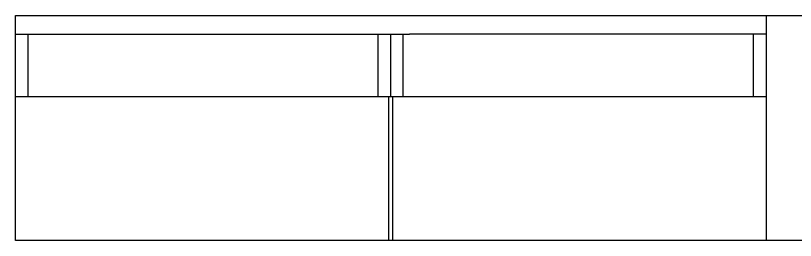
# Model space of a CAD drawing. Header units: millimetres. Extents: x 162 to 1697, y -125 to 545.
# Drawn here: x 310.9 to 435.6, y 134 to 170 of the extents above; entities that cross this region are included whole.
import ezdxf

# ---------------------------------------------------------------- set-up
doc = ezdxf.new("R2010")
doc.units = ezdxf.units.MM
doc.layers.get('0').update_dxf_attribs({"color": 255})
doc.layers.add('vite 3', color=250, linetype='Continuous')

msp = doc.modelspace()

# ---------------------------------------------------------------- linework, layer by layer
for p, q in [((430.92, 169.97), (430.92, 133.97)), ((310.92, 166.97), (367.92, 166.97)), ((312.92, 156.97), (312.92, 166.97)), ((367.92, 166.97), (373.92, 166.97)), ((368.92, 156.97), (368.92, 166.97)), ((370.92, 156.97), (370.92, 166.97)), ((372.92, 156.97), (372.92, 166.97)), ((430.92, 166.97), (373.92, 166.97)), ((428.92, 156.97), (428.92, 166.97)), ((430.92, 156.97), (310.92, 156.97))]:
    msp.add_line(p, q)
msp.add_lwpolyline([(310.92, 133.97), (310.92, 169.97), (550.92, 169.97), (550.92, 133.97), (310.92, 133.97)])
at = {"layer": 'vite 3'}
for p, q in [((370.62, 133.97), (370.62, 156.97)), ((371.22, 133.97), (371.22, 156.97))]:
    msp.add_line(p, q, dxfattribs=at)

doc.saveas('drawing.dxf')
